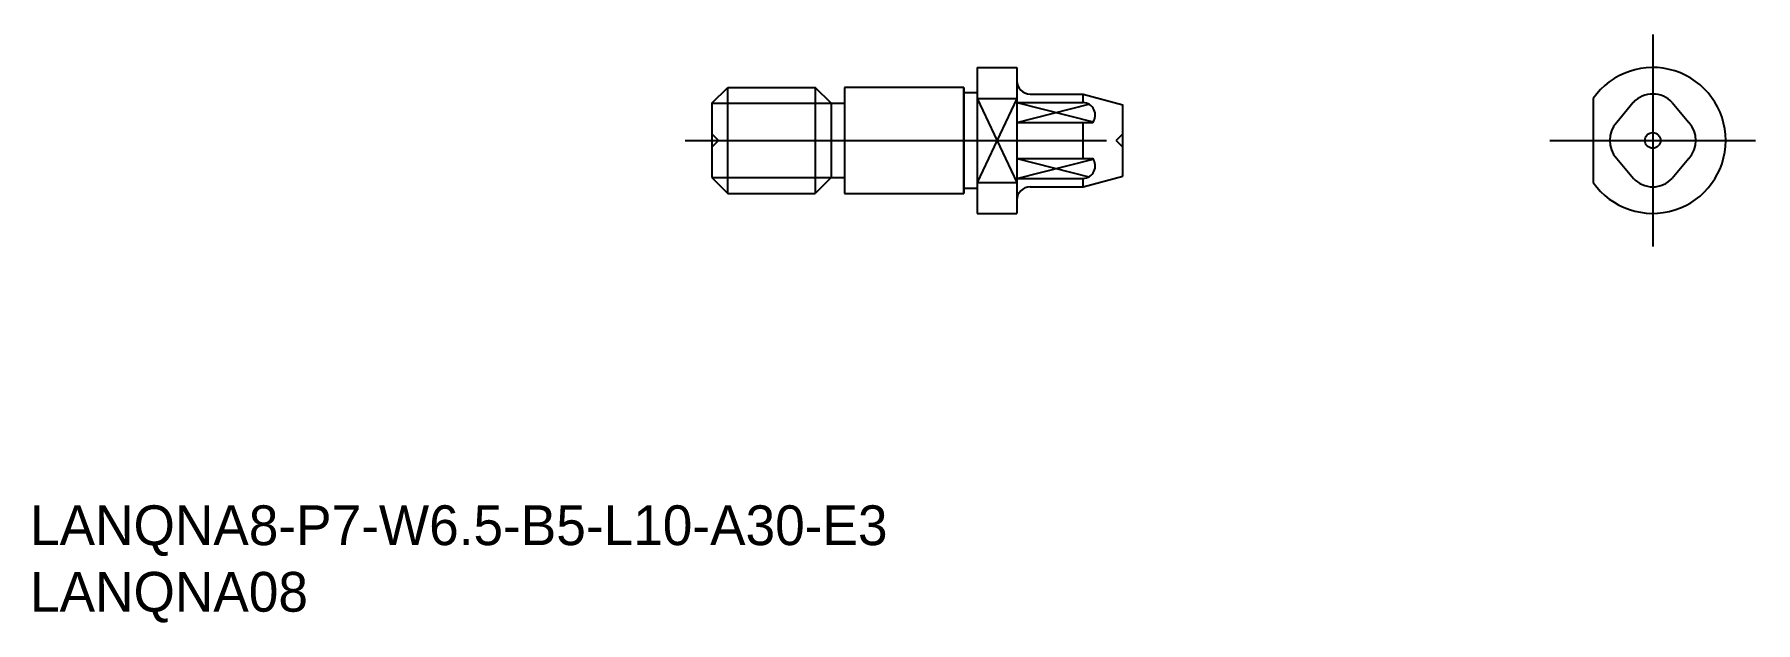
# Model space of a CAD drawing. Extents: x 39 to 169, y 105 to 149.
import ezdxf

# ---------------------------------------------------------------- set-up
doc = ezdxf.new("R2010")
doc.units = 0
doc.linetypes.add('CENTER', pattern=[50.8, 31.75, -6.35, 6.35, -6.35])
doc.linetypes.add('DASHED', pattern=[19.05, 12.7, -6.35])
doc.layers.get('0').update_dxf_attribs({"linetype": 'CONTINUOUS'})
doc.layers.add('CENTER', color=1, linetype='CENTER')

# ---------------------------------------------------------------- blocks, each defined once
blk = doc.blocks.new('*U2')
at = {"color": 7, "linetype": 'CONTINUOUS'}
blk.add_text('LANQNA08', height=3, dxfattribs=at).set_placement((38.5, 105.65))
blk = doc.blocks.new('*U3')
at = {"color": 7, "linetype": 'CONTINUOUS'}
blk.add_text('LANQNA8-P7-W6.5-B5-L10-A30-E3', height=3, dxfattribs=at).set_placement((38.5, 110.67))

msp = doc.modelspace()

# ---------------------------------------------------------------- linework, layer by layer
at = {"color": 7, "linetype": 'CONTINUOUS'}
for p, q in [((109.91, 146.69), (112.91, 146.69)), ((109.91, 146.68), (109.91, 135.69)), ((112.91, 146.68), (112.91, 135.69)), ((112.91, 145.69), (112.91, 145.69)), ((89.91, 143.99), (91.11, 145.19)), ((91.11, 137.19), (91.11, 145.19)), ((91.11, 145.19), (97.71, 145.19)), ((97.71, 145.19), (97.71, 137.19)), ((98.91, 143.99), (97.71, 145.19)), ((108.91, 145.19), (99.91, 145.19)), ((99.91, 145.19), (99.91, 137.19)), ((108.91, 145.19), (108.91, 137.19)), ((108.91, 137.19), (108.91, 145.19)), ((109.91, 144.79), (108.91, 144.79)), ((109.91, 144.35), (112.91, 144.35)), ((113.91, 144.69), (117.91, 144.69)), ((117.91, 144.69), (120.91, 143.88)), ((89.91, 143.99), (89.91, 138.39)), ((98.91, 143.99), (99.91, 143.99)), ((98.91, 143.99), (98.91, 138.39)), ((120.91, 138.49), (120.91, 143.88)), ((159.39, 144.05), (158.15, 142.55)), ((162.32, 144.05), (163.58, 142.55)), ((158.15, 139.82), (159.4, 138.32)), ((163.58, 139.82), (162.33, 138.32)), ((89.91, 138.39), (91.11, 137.19)), ((98.91, 138.39), (97.71, 137.19)), ((98.91, 138.39), (99.91, 138.39)), ((108.91, 137.59), (109.91, 137.59)), ((109.91, 138.02), (112.91, 138.02)), ((113.91, 137.69), (117.91, 137.69)), ((117.91, 137.69), (120.91, 138.49)), ((91.11, 137.19), (97.71, 137.19)), ((99.91, 137.19), (108.91, 137.19)), ((112.91, 136.69), (112.91, 136.69)), ((109.91, 135.69), (112.91, 135.69))]:
    msp.add_line(p, q, dxfattribs=at)
at = {"color": 3, "linetype": 'CONTINUOUS'}
for p, q in [((109.91, 144.35), (112.91, 138.02)), ((112.91, 144.35), (109.91, 138.02)), ((117.91, 144.05), (117.91, 144.69)), ((89.91, 143.99), (98.91, 143.99)), ((112.91, 144.05), (117.91, 144.05)), ((112.91, 144.05), (118.66, 142.59)), ((112.91, 142.55), (118.34, 143.92)), ((112.91, 142.55), (118.63, 142.55)), ((117.91, 139.82), (117.91, 142.55)), ((112.91, 139.82), (118.34, 138.45)), ((112.91, 139.82), (118.63, 139.82)), ((112.91, 138.32), (118.66, 139.78)), ((89.91, 138.39), (98.91, 138.39)), ((112.91, 138.32), (117.91, 138.32)), ((117.91, 137.69), (117.91, 138.32))]:
    msp.add_line(p, q, dxfattribs=at)
at = {"color": 7, "linetype": 'CENTER'}
msp.add_line((156.36, 144.35), (156.36, 138.02), dxfattribs=at)
at = {"color": 3, "linetype": 'DASHED'}
for p, q in [((90.41, 141.19), (89.91, 141.69)), ((120.41, 141.19), (120.91, 141.69)), ((90.41, 141.19), (89.91, 140.68)), ((120.41, 141.19), (120.91, 140.68))]:
    msp.add_line(p, q, dxfattribs=at)
at = {"color": 7, "linetype": 'CONTINUOUS'}
msp.add_circle((160.86, 141.19), 0.59, dxfattribs=at)
for centre, radius, start, end in [((160.86, 141.19), 5.5, 215.0968, 144.9032), ((113.91, 145.69), 1, 180, 270), ((160.86, 142.69), 2, 42.8789, 137.1211), ((159.61, 141.19), 2, 137.1211, 222.8789), ((162.11, 141.19), 2, 317.1211, 42.8789), ((113.91, 136.69), 1, 90, 180), ((160.86, 139.69), 2, 222.8789, 317.1211)]:
    msp.add_arc(centre, radius, start, end, dxfattribs=at)
at = {"color": 3, "linetype": 'CONTINUOUS'}
for centre, start, end in [((117.88, 143.11), 323.3021, 88.2572), ((117.88, 139.26), 271.7428, 36.6979)]:
    msp.add_arc(centre, 0.939, start, end, dxfattribs=at)
at = {"layer": 'CENTER', "color": 1, "linetype": 'CENTER'}
for p, q in [((160.86, 149.19), (160.86, 133.19)), ((87.91, 141.19), (122.91, 141.19)), ((153.11, 141.19), (168.61, 141.19))]:
    msp.add_line(p, q, dxfattribs=at)

# ---------------------------------------------------------------- block references
at = {"color": 7, "linetype": 'CONTINUOUS'}
for name in ['*U3', '*U2']:
    msp.add_blockref(name, (0, 0), dxfattribs=at)

doc.saveas('drawing.dxf')
